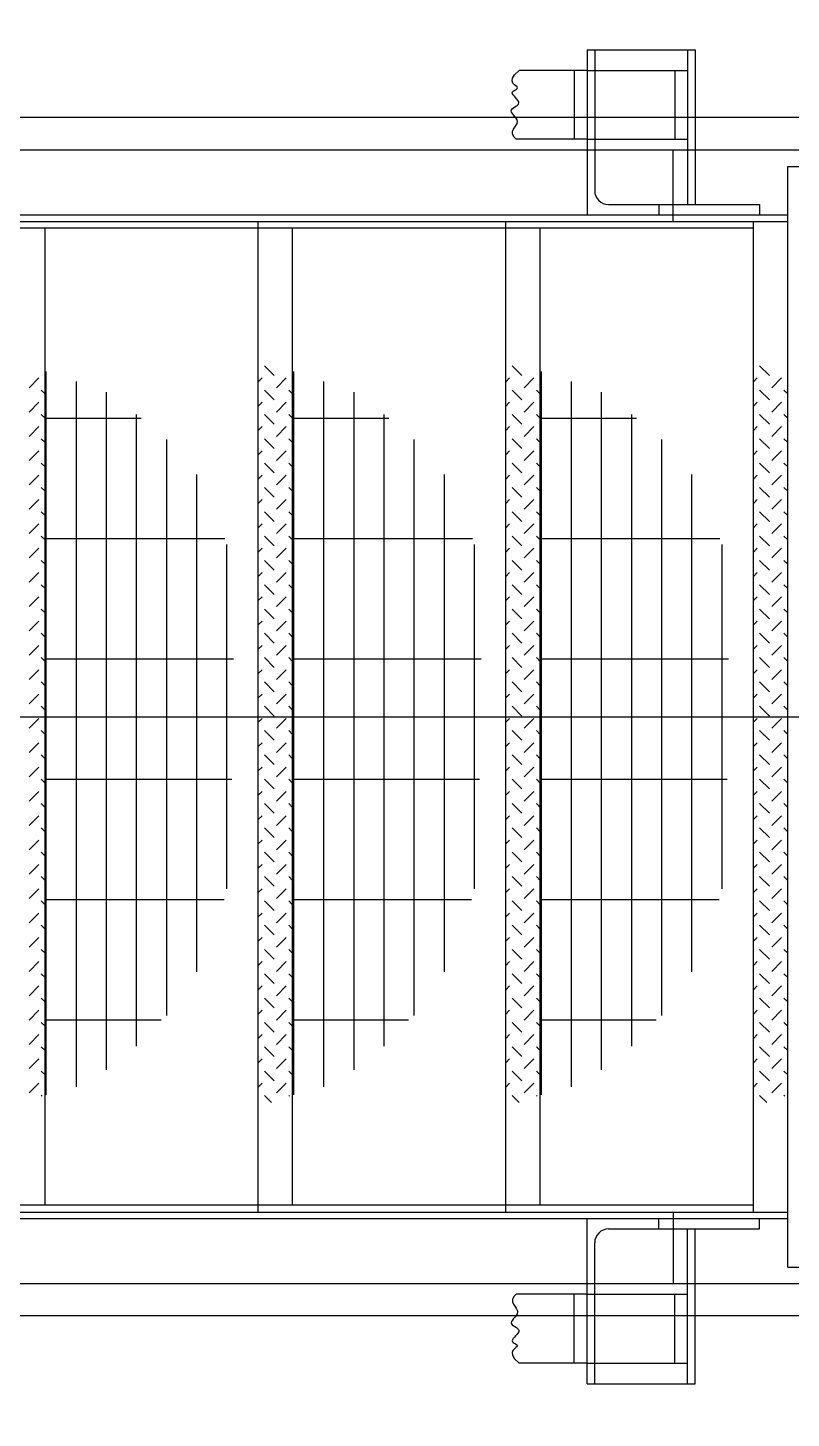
# Model space of a CAD drawing. Extents: x -16413 to 78405, y -232 to 83089.
# Drawn here: x 19121.9 to 19149.7, y 53322.8 to 53373.3 of the extents above; entities that cross this region are included whole.
import ezdxf

# ---------------------------------------------------------------- set-up
doc = ezdxf.new("R2010")
doc.units = 0
doc.header["$LTSCALE"] = 350
doc.header["$MEASUREMENT"] = 0
doc.layers.add('BACKGROUND', color=7, linetype='CONTINUOUS')

msp = doc.modelspace()

# ---------------------------------------------------------------- linework, layer by layer
at = {"layer": 'BACKGROUND'}
for p, q in [((19142.258, 53372.545), (19146.192, 53372.545)), ((19142.258, 53372.545), (19142.258, 53368.905)), ((19142.538, 53372.545), (19142.538, 53368.905)), ((19145.912, 53372.545), (19145.912, 53366.92)), ((19146.192, 53372.545), (19146.192, 53368.905)), ((19139.54, 53371.415), (19139.553, 53371.512)), ((19139.553, 53371.512), (19139.626, 53371.634)), ((19139.626, 53371.634), (19139.775, 53371.782)), ((19139.775, 53371.782), (19139.792, 53371.795)), ((19141.791, 53371.795), (19139.792, 53371.795)), ((19142.258, 53371.795), (19141.791, 53371.795)), ((19141.791, 53371.795), (19141.791, 53369.295)), ((19142.258, 53371.795), (19145.912, 53371.795)), ((19145.445, 53371.795), (19145.445, 53369.295)), ((19139.537, 53370.986), (19139.548, 53371.018)), ((19139.548, 53370.948), (19139.537, 53370.986)), ((19139.567, 53371.338), (19139.54, 53371.415)), ((19139.548, 53371.018), (19139.576, 53371.046)), ((19139.577, 53370.904), (19139.548, 53370.948)), ((19139.617, 53371.278), (19139.567, 53371.338)), ((19139.576, 53371.046), (19139.614, 53371.07)), ((19139.614, 53371.07), (19139.655, 53371.092)), ((19139.672, 53371.231), (19139.617, 53371.278)), ((19139.655, 53371.092), (19139.692, 53371.113)), ((19139.714, 53371.194), (19139.672, 53371.231)), ((19139.692, 53371.113), (19139.719, 53371.137)), ((19139.729, 53371.163), (19139.714, 53371.194)), ((19139.719, 53371.137), (19139.729, 53371.163)), ((19139.543, 53370.403), (19139.587, 53370.437)), ((19139.617, 53370.857), (19139.577, 53370.904)), ((19139.587, 53370.437), (19139.638, 53370.47)), ((19139.663, 53370.807), (19139.617, 53370.857)), ((19139.638, 53370.47), (19139.689, 53370.503)), ((19139.709, 53370.757), (19139.663, 53370.807)), ((19139.689, 53370.503), (19139.734, 53370.537)), ((19139.748, 53370.706), (19139.709, 53370.757)), ((19139.734, 53370.537), (19139.768, 53370.574)), ((19139.775, 53370.658), (19139.748, 53370.706)), ((19139.768, 53370.574), (19139.783, 53370.614)), ((19139.783, 53370.614), (19139.775, 53370.658)), ((19238.555, 53370.079), (19094.055, 53370.079)), ((19139.502, 53370.326), (19139.513, 53370.367)), ((19139.514, 53370.282), (19139.502, 53370.326)), ((19139.513, 53370.367), (19139.543, 53370.403)), ((19139.546, 53370.232), (19139.514, 53370.282)), ((19139.588, 53370.179), (19139.546, 53370.232)), ((19139.635, 53370.123), (19139.588, 53370.179)), ((19139.679, 53370.063), (19139.635, 53370.123)), ((19139.713, 53370.001), (19139.679, 53370.063)), ((19139.729, 53369.936), (19139.713, 53370.001)), ((19139.72, 53369.87), (19139.729, 53369.936)), ((19139.549, 53369.57), (19139.581, 53369.655)), ((19139.551, 53369.475), (19139.549, 53369.57)), ((19139.605, 53369.367), (19139.551, 53369.475)), ((19139.581, 53369.655), (19139.631, 53369.731)), ((19139.631, 53369.731), (19139.683, 53369.803)), ((19139.683, 53369.803), (19139.72, 53369.87)), ((19093.305, 53368.905), (19239.305, 53368.905)), ((19139.677, 53369.295), (19139.605, 53369.367)), ((19141.791, 53369.295), (19139.677, 53369.295)), ((19142.258, 53369.295), (19141.791, 53369.295)), ((19142.258, 53369.295), (19145.912, 53369.295)), ((19142.258, 53368.905), (19142.258, 53366.545)), ((19142.538, 53368.905), (19142.538, 53367.42)), ((19145.394, 53366.305), (19145.394, 53368.905)), ((19146.192, 53368.905), (19146.192, 53366.92)), ((19149.555, 53328.305), (19149.555, 53368.305)), ((19149.555, 53368.305), (19183.055, 53368.305)), ((19143.038, 53366.92), (19148.528, 53366.92)), ((19144.874, 53366.92), (19144.874, 53366.545)), ((19148.528, 53366.92), (19148.528, 53366.545)), ((19093.305, 53366.545), (19149.555, 53366.545)), ((19093.305, 53366.305), (19149.555, 53366.305)), ((19130.31, 53366.057), (19121.305, 53366.057)), ((19122.555, 53330.557), (19122.555, 53366.057)), ((19130.305, 53330.307), (19130.305, 53366.305)), ((19139.31, 53366.057), (19130.305, 53366.057)), ((19131.555, 53330.557), (19131.555, 53366.057)), ((19139.305, 53330.307), (19139.305, 53366.305)), ((19148.31, 53366.057), (19139.305, 53366.057)), ((19140.555, 53330.557), (19140.555, 53366.057)), ((19148.305, 53330.305), (19148.305, 53366.305)), ((19122.603, 53334.567), (19122.603, 53360.849)), ((19130.886, 53360.707), (19130.532, 53361.061)), ((19131.603, 53334.567), (19131.603, 53360.849)), ((19139.886, 53360.707), (19139.532, 53361.061)), ((19140.603, 53334.567), (19140.603, 53360.849)), ((19148.886, 53360.707), (19148.532, 53361.061)), ((19121.974, 53360.265), (19122.327, 53360.619)), ((19123.697, 53334.856), (19123.697, 53360.489)), ((19130.305, 53360.481), (19130.444, 53360.619)), ((19130.974, 53360.265), (19131.327, 53360.619)), ((19132.697, 53334.856), (19132.697, 53360.489)), ((19139.305, 53360.481), (19139.444, 53360.619)), ((19139.974, 53360.265), (19140.327, 53360.619)), ((19141.697, 53334.856), (19141.697, 53360.489)), ((19148.305, 53360.481), (19148.444, 53360.619)), ((19148.974, 53360.265), (19149.327, 53360.619)), ((19122.555, 53360.037), (19122.416, 53360.177)), ((19124.79, 53335.471), (19124.79, 53360.106)), ((19130.886, 53359.823), (19130.532, 53360.177)), ((19131.555, 53360.037), (19131.416, 53360.177)), ((19133.79, 53335.471), (19133.79, 53360.106)), ((19139.886, 53359.823), (19139.532, 53360.177)), ((19140.555, 53360.037), (19140.416, 53360.177)), ((19142.79, 53335.471), (19142.79, 53360.106)), ((19148.886, 53359.823), (19148.532, 53360.177)), ((19149.555, 53360.037), (19149.416, 53360.177)), ((19121.974, 53359.381), (19122.327, 53359.735)), ((19130.305, 53359.597), (19130.444, 53359.735)), ((19130.974, 53359.381), (19131.327, 53359.735)), ((19139.305, 53359.597), (19139.444, 53359.735)), ((19139.974, 53359.381), (19140.327, 53359.735)), ((19148.305, 53359.597), (19148.444, 53359.735)), ((19148.974, 53359.381), (19149.327, 53359.735)), ((19121.974, 53358.497), (19122.327, 53358.851)), ((19122.555, 53359.153), (19122.416, 53359.293)), ((19126.056, 53359.15), (19122.555, 53359.15)), ((19125.884, 53336.331), (19125.884, 53359.293)), ((19130.305, 53358.713), (19130.444, 53358.851)), ((19130.886, 53358.939), (19130.532, 53359.293)), ((19130.974, 53358.497), (19131.327, 53358.851)), ((19131.555, 53359.153), (19131.416, 53359.293)), ((19135.056, 53359.15), (19131.555, 53359.15)), ((19134.884, 53336.331), (19134.884, 53359.293)), ((19139.305, 53358.713), (19139.444, 53358.851)), ((19139.886, 53358.939), (19139.532, 53359.293)), ((19139.974, 53358.497), (19140.327, 53358.851)), ((19140.555, 53359.153), (19140.416, 53359.293)), ((19144.056, 53359.15), (19140.555, 53359.15)), ((19143.884, 53336.331), (19143.884, 53359.293)), ((19148.305, 53358.713), (19148.444, 53358.851)), ((19148.886, 53358.939), (19148.532, 53359.293)), ((19148.974, 53358.497), (19149.327, 53358.851)), ((19149.555, 53359.153), (19149.416, 53359.293)), ((19122.555, 53358.27), (19122.416, 53358.409)), ((19126.978, 53337.453), (19126.978, 53358.383)), ((19130.886, 53358.056), (19130.532, 53358.409)), ((19131.555, 53358.27), (19131.416, 53358.409)), ((19135.978, 53337.453), (19135.978, 53358.383)), ((19139.886, 53358.056), (19139.532, 53358.409)), ((19140.555, 53358.27), (19140.416, 53358.409)), ((19144.978, 53337.453), (19144.978, 53358.383)), ((19148.886, 53358.056), (19148.532, 53358.409)), ((19149.555, 53358.27), (19149.416, 53358.409)), ((19121.974, 53357.614), (19122.327, 53357.967)), ((19130.305, 53357.829), (19130.444, 53357.967)), ((19130.974, 53357.614), (19131.327, 53357.967)), ((19139.305, 53357.829), (19139.444, 53357.967)), ((19139.974, 53357.614), (19140.327, 53357.967)), ((19148.305, 53357.829), (19148.444, 53357.967)), ((19148.974, 53357.614), (19149.327, 53357.967)), ((19122.555, 53357.386), (19122.416, 53357.525)), ((19130.886, 53357.172), (19130.532, 53357.525)), ((19131.555, 53357.386), (19131.416, 53357.525)), ((19139.886, 53357.172), (19139.532, 53357.525)), ((19140.555, 53357.386), (19140.416, 53357.525)), ((19148.886, 53357.172), (19148.532, 53357.525)), ((19149.555, 53357.386), (19149.416, 53357.525)), ((19121.974, 53356.73), (19122.327, 53357.083)), ((19128.072, 53339.033), (19128.072, 53357.109)), ((19130.305, 53356.945), (19130.444, 53357.083)), ((19130.974, 53356.73), (19131.327, 53357.083)), ((19137.072, 53339.033), (19137.072, 53357.109)), ((19139.305, 53356.945), (19139.444, 53357.083)), ((19139.974, 53356.73), (19140.327, 53357.083)), ((19146.072, 53339.033), (19146.072, 53357.109)), ((19148.305, 53356.945), (19148.444, 53357.083)), ((19148.974, 53356.73), (19149.327, 53357.083)), ((19122.555, 53356.502), (19122.416, 53356.641)), ((19130.886, 53356.288), (19130.532, 53356.641)), ((19131.555, 53356.502), (19131.416, 53356.641)), ((19139.886, 53356.288), (19139.532, 53356.641)), ((19140.555, 53356.502), (19140.416, 53356.641)), ((19148.886, 53356.288), (19148.532, 53356.641)), ((19149.555, 53356.502), (19149.416, 53356.641)), ((19121.974, 53355.846), (19122.327, 53356.199)), ((19130.305, 53356.061), (19130.444, 53356.199)), ((19130.974, 53355.846), (19131.327, 53356.199)), ((19139.305, 53356.061), (19139.444, 53356.199)), ((19139.974, 53355.846), (19140.327, 53356.199)), ((19148.305, 53356.061), (19148.444, 53356.199)), ((19148.974, 53355.846), (19149.327, 53356.199)), ((19121.974, 53354.962), (19122.327, 53355.315)), ((19122.555, 53355.618), (19122.416, 53355.757)), ((19130.305, 53355.177), (19130.444, 53355.315)), ((19130.886, 53355.404), (19130.532, 53355.757)), ((19130.974, 53354.962), (19131.327, 53355.315)), ((19131.555, 53355.618), (19131.416, 53355.757)), ((19139.305, 53355.177), (19139.444, 53355.315)), ((19139.886, 53355.404), (19139.532, 53355.757)), ((19139.974, 53354.962), (19140.327, 53355.315)), ((19140.555, 53355.618), (19140.416, 53355.757)), ((19148.305, 53355.177), (19148.444, 53355.315)), ((19148.886, 53355.404), (19148.532, 53355.757)), ((19148.974, 53354.962), (19149.327, 53355.315)), ((19149.555, 53355.618), (19149.416, 53355.757)), ((19122.555, 53354.734), (19122.416, 53354.874)), ((19129.092, 53354.775), (19122.555, 53354.775)), ((19130.886, 53354.52), (19130.532, 53354.874)), ((19131.555, 53354.734), (19131.416, 53354.874)), ((19138.092, 53354.775), (19131.555, 53354.775)), ((19139.886, 53354.52), (19139.532, 53354.874)), ((19140.555, 53354.734), (19140.416, 53354.874)), ((19147.092, 53354.775), (19140.555, 53354.775)), ((19148.886, 53354.52), (19148.532, 53354.874)), ((19149.555, 53354.734), (19149.416, 53354.874)), ((19121.974, 53354.078), (19122.327, 53354.432)), ((19129.165, 53342.047), (19129.165, 53354.563)), ((19130.305, 53354.293), (19130.444, 53354.432)), ((19130.974, 53354.078), (19131.327, 53354.432)), ((19138.165, 53342.047), (19138.165, 53354.563)), ((19139.305, 53354.293), (19139.444, 53354.432)), ((19139.974, 53354.078), (19140.327, 53354.432)), ((19147.165, 53342.047), (19147.165, 53354.563)), ((19148.305, 53354.293), (19148.444, 53354.432)), ((19148.974, 53354.078), (19149.327, 53354.432)), ((19122.555, 53353.85), (19122.416, 53353.99)), ((19130.886, 53353.636), (19130.532, 53353.99)), ((19131.555, 53353.85), (19131.416, 53353.99)), ((19139.886, 53353.636), (19139.532, 53353.99)), ((19140.555, 53353.85), (19140.416, 53353.99)), ((19148.886, 53353.636), (19148.532, 53353.99)), ((19149.555, 53353.85), (19149.416, 53353.99)), ((19121.974, 53353.194), (19122.327, 53353.548)), ((19130.305, 53353.409), (19130.444, 53353.548)), ((19130.974, 53353.194), (19131.327, 53353.548)), ((19139.305, 53353.409), (19139.444, 53353.548)), ((19139.974, 53353.194), (19140.327, 53353.548)), ((19148.305, 53353.409), (19148.444, 53353.548)), ((19148.974, 53353.194), (19149.327, 53353.548)), ((19122.555, 53352.966), (19122.416, 53353.106)), ((19130.886, 53352.752), (19130.532, 53353.106)), ((19131.555, 53352.966), (19131.416, 53353.106)), ((19139.886, 53352.752), (19139.532, 53353.106)), ((19140.555, 53352.966), (19140.416, 53353.106)), ((19148.886, 53352.752), (19148.532, 53353.106)), ((19149.555, 53352.966), (19149.416, 53353.106)), ((19121.974, 53352.31), (19122.327, 53352.664)), ((19130.305, 53352.526), (19130.444, 53352.664)), ((19130.974, 53352.31), (19131.327, 53352.664)), ((19139.305, 53352.526), (19139.444, 53352.664)), ((19139.974, 53352.31), (19140.327, 53352.664)), ((19148.305, 53352.526), (19148.444, 53352.664)), ((19148.974, 53352.31), (19149.327, 53352.664)), ((19121.974, 53351.426), (19122.327, 53351.78)), ((19122.555, 53352.082), (19122.416, 53352.222)), ((19130.305, 53351.642), (19130.444, 53351.78)), ((19130.886, 53351.868), (19130.532, 53352.222)), ((19130.974, 53351.426), (19131.327, 53351.78)), ((19131.555, 53352.082), (19131.416, 53352.222)), ((19139.305, 53351.642), (19139.444, 53351.78)), ((19139.886, 53351.868), (19139.532, 53352.222)), ((19139.974, 53351.426), (19140.327, 53351.78)), ((19140.555, 53352.082), (19140.416, 53352.222)), ((19148.305, 53351.642), (19148.444, 53351.78)), ((19148.886, 53351.868), (19148.532, 53352.222)), ((19148.974, 53351.426), (19149.327, 53351.78)), ((19149.555, 53352.082), (19149.416, 53352.222)), ((19122.555, 53351.199), (19122.416, 53351.338)), ((19130.886, 53350.984), (19130.532, 53351.338)), ((19131.555, 53351.199), (19131.416, 53351.338)), ((19139.886, 53350.984), (19139.532, 53351.338)), ((19140.555, 53351.199), (19140.416, 53351.338)), ((19148.886, 53350.984), (19148.532, 53351.338)), ((19149.555, 53351.199), (19149.416, 53351.338)), ((19121.974, 53350.543), (19122.327, 53350.896)), ((19130.305, 53350.758), (19130.444, 53350.896)), ((19130.974, 53350.543), (19131.327, 53350.896)), ((19139.305, 53350.758), (19139.444, 53350.896)), ((19139.974, 53350.543), (19140.327, 53350.896)), ((19148.305, 53350.758), (19148.444, 53350.896)), ((19148.974, 53350.543), (19149.327, 53350.896)), ((19122.555, 53350.315), (19122.416, 53350.454)), ((19129.407, 53350.4), (19122.555, 53350.4)), ((19130.886, 53350.101), (19130.532, 53350.454)), ((19131.555, 53350.315), (19131.416, 53350.454)), ((19138.407, 53350.4), (19131.555, 53350.4)), ((19139.886, 53350.101), (19139.532, 53350.454)), ((19140.555, 53350.315), (19140.416, 53350.454)), ((19147.407, 53350.4), (19140.555, 53350.4)), ((19148.886, 53350.101), (19148.532, 53350.454)), ((19149.555, 53350.315), (19149.416, 53350.454)), ((19121.974, 53349.659), (19122.327, 53350.012)), ((19130.305, 53349.874), (19130.444, 53350.012)), ((19130.974, 53349.659), (19131.327, 53350.012)), ((19139.305, 53349.874), (19139.444, 53350.012)), ((19139.974, 53349.659), (19140.327, 53350.012)), ((19148.305, 53349.874), (19148.444, 53350.012)), ((19148.974, 53349.659), (19149.327, 53350.012)), ((19122.555, 53349.431), (19122.416, 53349.57)), ((19130.886, 53349.217), (19130.532, 53349.57)), ((19131.555, 53349.431), (19131.416, 53349.57)), ((19139.886, 53349.217), (19139.532, 53349.57)), ((19140.555, 53349.431), (19140.416, 53349.57)), ((19148.886, 53349.217), (19148.532, 53349.57)), ((19149.555, 53349.431), (19149.416, 53349.57)), ((19121.974, 53348.775), (19122.327, 53349.128)), ((19130.305, 53348.99), (19130.444, 53349.128)), ((19130.974, 53348.775), (19131.327, 53349.128)), ((19139.305, 53348.99), (19139.444, 53349.128)), ((19139.974, 53348.775), (19140.327, 53349.128)), ((19148.305, 53348.99), (19148.444, 53349.128)), ((19148.974, 53348.775), (19149.327, 53349.128)), ((19093.305, 53348.305), (19239.305, 53348.305)), ((19121.974, 53347.891), (19122.327, 53348.244)), ((19122.555, 53348.547), (19122.416, 53348.686)), ((19130.305, 53348.106), (19130.444, 53348.244)), ((19130.886, 53348.333), (19130.532, 53348.686)), ((19130.974, 53347.891), (19131.327, 53348.244)), ((19131.555, 53348.547), (19131.416, 53348.686)), ((19139.305, 53348.106), (19139.444, 53348.244)), ((19139.886, 53348.333), (19139.532, 53348.686)), ((19139.974, 53347.891), (19140.327, 53348.244)), ((19140.555, 53348.547), (19140.416, 53348.686)), ((19148.305, 53348.106), (19148.444, 53348.244)), ((19148.886, 53348.333), (19148.532, 53348.686)), ((19148.974, 53347.891), (19149.327, 53348.244)), ((19149.555, 53348.547), (19149.416, 53348.686)), ((19122.555, 53347.663), (19122.416, 53347.802)), ((19130.886, 53347.449), (19130.532, 53347.802)), ((19131.555, 53347.663), (19131.416, 53347.802)), ((19139.886, 53347.449), (19139.532, 53347.802)), ((19140.555, 53347.663), (19140.416, 53347.802)), ((19148.886, 53347.449), (19148.532, 53347.802)), ((19149.555, 53347.663), (19149.416, 53347.802)), ((19121.974, 53347.007), (19122.327, 53347.361)), ((19130.305, 53347.222), (19130.444, 53347.361)), ((19130.974, 53347.007), (19131.327, 53347.361)), ((19139.305, 53347.222), (19139.444, 53347.361)), ((19139.974, 53347.007), (19140.327, 53347.361)), ((19148.305, 53347.222), (19148.444, 53347.361)), ((19148.974, 53347.007), (19149.327, 53347.361)), ((19122.555, 53346.779), (19122.416, 53346.919)), ((19130.886, 53346.565), (19130.532, 53346.919)), ((19131.555, 53346.779), (19131.416, 53346.919)), ((19139.886, 53346.565), (19139.532, 53346.919)), ((19140.555, 53346.779), (19140.416, 53346.919)), ((19148.886, 53346.565), (19148.532, 53346.919)), ((19149.555, 53346.779), (19149.416, 53346.919)), ((19121.974, 53346.123), (19122.327, 53346.477)), ((19130.305, 53346.338), (19130.444, 53346.477)), ((19130.974, 53346.123), (19131.327, 53346.477)), ((19139.305, 53346.338), (19139.444, 53346.477)), ((19139.974, 53346.123), (19140.327, 53346.477)), ((19148.305, 53346.338), (19148.444, 53346.477)), ((19148.974, 53346.123), (19149.327, 53346.477)), ((19122.555, 53345.895), (19122.416, 53346.035)), ((19129.349, 53346.025), (19122.555, 53346.025)), ((19130.886, 53345.681), (19130.532, 53346.035)), ((19131.555, 53345.895), (19131.416, 53346.035)), ((19138.349, 53346.025), (19131.555, 53346.025)), ((19139.886, 53345.681), (19139.532, 53346.035)), ((19140.555, 53345.895), (19140.416, 53346.035)), ((19147.349, 53346.025), (19140.555, 53346.025)), ((19148.886, 53345.681), (19148.532, 53346.035)), ((19149.555, 53345.895), (19149.416, 53346.035)), ((19121.974, 53345.239), (19122.327, 53345.593)), ((19130.305, 53345.455), (19130.444, 53345.593)), ((19130.974, 53345.239), (19131.327, 53345.593)), ((19139.305, 53345.455), (19139.444, 53345.593)), ((19139.974, 53345.239), (19140.327, 53345.593)), ((19148.305, 53345.455), (19148.444, 53345.593)), ((19148.974, 53345.239), (19149.327, 53345.593)), ((19121.974, 53344.355), (19122.327, 53344.709)), ((19122.555, 53345.011), (19122.416, 53345.151)), ((19130.305, 53344.571), (19130.444, 53344.709)), ((19130.886, 53344.797), (19130.532, 53345.151)), ((19130.974, 53344.355), (19131.327, 53344.709)), ((19131.555, 53345.011), (19131.416, 53345.151)), ((19139.305, 53344.571), (19139.444, 53344.709)), ((19139.886, 53344.797), (19139.532, 53345.151)), ((19139.974, 53344.355), (19140.327, 53344.709)), ((19140.555, 53345.011), (19140.416, 53345.151)), ((19148.305, 53344.571), (19148.444, 53344.709)), ((19148.886, 53344.797), (19148.532, 53345.151)), ((19148.974, 53344.355), (19149.327, 53344.709)), ((19149.555, 53345.011), (19149.416, 53345.151)), ((19122.555, 53344.127), (19122.416, 53344.267)), ((19130.886, 53343.913), (19130.532, 53344.267)), ((19131.555, 53344.127), (19131.416, 53344.267)), ((19139.886, 53343.913), (19139.532, 53344.267)), ((19140.555, 53344.127), (19140.416, 53344.267)), ((19148.886, 53343.913), (19148.532, 53344.267)), ((19149.555, 53344.127), (19149.416, 53344.267)), ((19121.974, 53343.471), (19122.327, 53343.825)), ((19130.305, 53343.687), (19130.444, 53343.825)), ((19130.974, 53343.471), (19131.327, 53343.825)), ((19139.305, 53343.687), (19139.444, 53343.825)), ((19139.974, 53343.471), (19140.327, 53343.825)), ((19148.305, 53343.687), (19148.444, 53343.825)), ((19148.974, 53343.471), (19149.327, 53343.825)), ((19122.555, 53343.244), (19122.416, 53343.383)), ((19130.886, 53343.03), (19130.532, 53343.383)), ((19131.555, 53343.244), (19131.416, 53343.383)), ((19139.886, 53343.03), (19139.532, 53343.383)), ((19140.555, 53343.244), (19140.416, 53343.383)), ((19148.886, 53343.03), (19148.532, 53343.383)), ((19149.555, 53343.244), (19149.416, 53343.383)), ((19121.974, 53342.588), (19122.327, 53342.941)), ((19130.305, 53342.803), (19130.444, 53342.941)), ((19130.974, 53342.588), (19131.327, 53342.941)), ((19139.305, 53342.803), (19139.444, 53342.941)), ((19139.974, 53342.588), (19140.327, 53342.941)), ((19148.305, 53342.803), (19148.444, 53342.941)), ((19148.974, 53342.588), (19149.327, 53342.941)), ((19122.555, 53342.36), (19122.416, 53342.499)), ((19130.886, 53342.146), (19130.532, 53342.499)), ((19131.555, 53342.36), (19131.416, 53342.499)), ((19139.886, 53342.146), (19139.532, 53342.499)), ((19140.555, 53342.36), (19140.416, 53342.499)), ((19148.886, 53342.146), (19148.532, 53342.499)), ((19149.555, 53342.36), (19149.416, 53342.499)), ((19121.974, 53341.704), (19122.327, 53342.057)), ((19122.555, 53341.476), (19122.416, 53341.615)), ((19129.062, 53341.65), (19122.555, 53341.65)), ((19130.305, 53341.919), (19130.444, 53342.057)), ((19130.886, 53341.262), (19130.532, 53341.615)), ((19130.974, 53341.704), (19131.327, 53342.057)), ((19131.555, 53341.476), (19131.416, 53341.615)), ((19138.062, 53341.65), (19131.555, 53341.65)), ((19139.305, 53341.919), (19139.444, 53342.057)), ((19139.886, 53341.262), (19139.532, 53341.615)), ((19139.974, 53341.704), (19140.327, 53342.057)), ((19140.555, 53341.476), (19140.416, 53341.615)), ((19147.062, 53341.65), (19140.555, 53341.65)), ((19148.305, 53341.919), (19148.444, 53342.057)), ((19148.886, 53341.262), (19148.532, 53341.615)), ((19148.974, 53341.704), (19149.327, 53342.057)), ((19149.555, 53341.476), (19149.416, 53341.615)), ((19121.974, 53340.82), (19122.327, 53341.173)), ((19130.305, 53341.035), (19130.444, 53341.173)), ((19130.974, 53340.82), (19131.327, 53341.173)), ((19139.305, 53341.035), (19139.444, 53341.173)), ((19139.974, 53340.82), (19140.327, 53341.173)), ((19148.305, 53341.035), (19148.444, 53341.173)), ((19148.974, 53340.82), (19149.327, 53341.173)), ((19122.555, 53340.592), (19122.416, 53340.731)), ((19130.886, 53340.378), (19130.532, 53340.731)), ((19131.555, 53340.592), (19131.416, 53340.731)), ((19139.886, 53340.378), (19139.532, 53340.731)), ((19140.555, 53340.592), (19140.416, 53340.731)), ((19148.886, 53340.378), (19148.532, 53340.731)), ((19149.555, 53340.592), (19149.416, 53340.731)), ((19121.974, 53339.936), (19122.327, 53340.289)), ((19130.305, 53340.151), (19130.444, 53340.289)), ((19130.974, 53339.936), (19131.327, 53340.289)), ((19139.305, 53340.151), (19139.444, 53340.289)), ((19139.974, 53339.936), (19140.327, 53340.289)), ((19148.305, 53340.151), (19148.444, 53340.289)), ((19148.974, 53339.936), (19149.327, 53340.289)), ((19122.555, 53339.708), (19122.416, 53339.848)), ((19130.886, 53339.494), (19130.532, 53339.848)), ((19131.555, 53339.708), (19131.416, 53339.848)), ((19139.886, 53339.494), (19139.532, 53339.848)), ((19140.555, 53339.708), (19140.416, 53339.848)), ((19148.886, 53339.494), (19148.532, 53339.848)), ((19149.555, 53339.708), (19149.416, 53339.848)), ((19121.974, 53339.052), (19122.327, 53339.406)), ((19130.305, 53339.267), (19130.444, 53339.406)), ((19130.974, 53339.052), (19131.327, 53339.406)), ((19139.305, 53339.267), (19139.444, 53339.406)), ((19139.974, 53339.052), (19140.327, 53339.406)), ((19148.305, 53339.267), (19148.444, 53339.406)), ((19148.974, 53339.052), (19149.327, 53339.406)), ((19122.555, 53338.824), (19122.416, 53338.964)), ((19130.886, 53338.61), (19130.532, 53338.964)), ((19131.555, 53338.824), (19131.416, 53338.964)), ((19139.886, 53338.61), (19139.532, 53338.964)), ((19140.555, 53338.824), (19140.416, 53338.964)), ((19148.886, 53338.61), (19148.532, 53338.964)), ((19149.555, 53338.824), (19149.416, 53338.964)), ((19121.974, 53338.168), (19122.327, 53338.522)), ((19122.555, 53337.94), (19122.416, 53338.08)), ((19130.305, 53338.383), (19130.444, 53338.522)), ((19130.886, 53337.726), (19130.532, 53338.08)), ((19130.974, 53338.168), (19131.327, 53338.522)), ((19131.555, 53337.94), (19131.416, 53338.08)), ((19139.305, 53338.383), (19139.444, 53338.522)), ((19139.886, 53337.726), (19139.532, 53338.08)), ((19139.974, 53338.168), (19140.327, 53338.522)), ((19140.555, 53337.94), (19140.416, 53338.08)), ((19148.305, 53338.383), (19148.444, 53338.522)), ((19148.886, 53337.726), (19148.532, 53338.08)), ((19148.974, 53338.168), (19149.327, 53338.522)), ((19149.555, 53337.94), (19149.416, 53338.08)), ((19121.974, 53337.284), (19122.327, 53337.638)), ((19130.305, 53337.5), (19130.444, 53337.638)), ((19130.974, 53337.284), (19131.327, 53337.638)), ((19139.305, 53337.5), (19139.444, 53337.638)), ((19139.974, 53337.284), (19140.327, 53337.638)), ((19148.305, 53337.5), (19148.444, 53337.638)), ((19148.974, 53337.284), (19149.327, 53337.638)), ((19122.555, 53337.056), (19122.416, 53337.196)), ((19126.773, 53337.275), (19122.555, 53337.275)), ((19130.886, 53336.842), (19130.532, 53337.196)), ((19131.555, 53337.056), (19131.416, 53337.196)), ((19135.773, 53337.275), (19131.555, 53337.275)), ((19139.886, 53336.842), (19139.532, 53337.196)), ((19140.555, 53337.056), (19140.416, 53337.196)), ((19144.773, 53337.275), (19140.555, 53337.275)), ((19148.886, 53336.842), (19148.532, 53337.196)), ((19149.555, 53337.056), (19149.416, 53337.196)), ((19121.974, 53336.4), (19122.327, 53336.754)), ((19130.305, 53336.616), (19130.444, 53336.754)), ((19130.974, 53336.4), (19131.327, 53336.754)), ((19139.305, 53336.616), (19139.444, 53336.754)), ((19139.974, 53336.4), (19140.327, 53336.754)), ((19148.305, 53336.616), (19148.444, 53336.754)), ((19148.974, 53336.4), (19149.327, 53336.754)), ((19122.555, 53336.173), (19122.416, 53336.312)), ((19130.886, 53335.958), (19130.532, 53336.312)), ((19131.555, 53336.173), (19131.416, 53336.312)), ((19139.886, 53335.958), (19139.532, 53336.312)), ((19140.555, 53336.173), (19140.416, 53336.312)), ((19148.886, 53335.958), (19148.532, 53336.312)), ((19149.555, 53336.173), (19149.416, 53336.312)), ((19121.974, 53335.517), (19122.327, 53335.87)), ((19130.305, 53335.732), (19130.444, 53335.87)), ((19130.974, 53335.517), (19131.327, 53335.87)), ((19139.305, 53335.732), (19139.444, 53335.87)), ((19139.974, 53335.517), (19140.327, 53335.87)), ((19148.305, 53335.732), (19148.444, 53335.87)), ((19148.974, 53335.517), (19149.327, 53335.87)), ((19122.555, 53335.289), (19122.416, 53335.428)), ((19130.886, 53335.075), (19130.532, 53335.428)), ((19131.555, 53335.289), (19131.416, 53335.428)), ((19139.886, 53335.075), (19139.532, 53335.428)), ((19140.555, 53335.289), (19140.416, 53335.428)), ((19148.886, 53335.075), (19148.532, 53335.428)), ((19149.555, 53335.289), (19149.416, 53335.428)), ((19121.974, 53334.633), (19122.327, 53334.986)), ((19122.448, 53334.512), (19122.416, 53334.544)), ((19130.305, 53334.848), (19130.444, 53334.986)), ((19130.794, 53334.282), (19130.532, 53334.544)), ((19130.974, 53334.633), (19131.327, 53334.986)), ((19131.448, 53334.512), (19131.416, 53334.544)), ((19139.305, 53334.848), (19139.444, 53334.986)), ((19139.794, 53334.282), (19139.532, 53334.544)), ((19139.974, 53334.633), (19140.327, 53334.986)), ((19140.448, 53334.512), (19140.416, 53334.544)), ((19148.305, 53334.848), (19148.444, 53334.986)), ((19148.794, 53334.282), (19148.532, 53334.544)), ((19148.974, 53334.633), (19149.327, 53334.986)), ((19149.448, 53334.512), (19149.416, 53334.544)), ((19130.31, 53330.557), (19121.305, 53330.557)), ((19139.31, 53330.557), (19130.305, 53330.557)), ((19148.31, 53330.557), (19139.305, 53330.557)), ((19093.305, 53330.305), (19149.555, 53330.305)), ((19093.305, 53330.065), (19149.555, 53330.065)), ((19142.258, 53327.705), (19142.258, 53330.065)), ((19144.874, 53329.69), (19144.874, 53330.065)), ((19145.394, 53330.305), (19145.394, 53327.705)), ((19148.528, 53329.69), (19148.528, 53330.065)), ((19143.038, 53329.69), (19148.528, 53329.69)), ((19145.912, 53324.065), (19145.912, 53329.69)), ((19146.192, 53327.705), (19146.192, 53329.69)), ((19142.538, 53327.705), (19142.538, 53329.19)), ((19149.555, 53328.305), (19183.055, 53328.305)), ((19093.305, 53327.705), (19239.305, 53327.705)), ((19142.258, 53324.065), (19142.258, 53327.705)), ((19142.538, 53324.065), (19142.538, 53327.705)), ((19146.192, 53324.065), (19146.192, 53327.705)), ((19139.551, 53327.135), (19139.549, 53327.04)), ((19139.549, 53327.04), (19139.581, 53326.955)), ((19139.605, 53327.243), (19139.551, 53327.135)), ((19139.677, 53327.315), (19139.605, 53327.243)), ((19141.791, 53327.315), (19139.677, 53327.315)), ((19142.258, 53327.315), (19141.791, 53327.315)), ((19141.791, 53324.815), (19141.791, 53327.315)), ((19142.258, 53327.315), (19145.912, 53327.315)), ((19145.445, 53324.815), (19145.445, 53327.315)), ((19238.555, 53326.531), (19094.055, 53326.531)), ((19139.581, 53326.955), (19139.631, 53326.879)), ((19139.635, 53326.487), (19139.588, 53326.431)), ((19139.631, 53326.879), (19139.683, 53326.807)), ((19139.679, 53326.547), (19139.635, 53326.487)), ((19139.713, 53326.609), (19139.679, 53326.547)), ((19139.683, 53326.807), (19139.72, 53326.74)), ((19139.729, 53326.674), (19139.713, 53326.609)), ((19139.72, 53326.74), (19139.729, 53326.674)), ((19139.514, 53326.328), (19139.502, 53326.284)), ((19139.502, 53326.284), (19139.513, 53326.243)), ((19139.513, 53326.243), (19139.543, 53326.207)), ((19139.546, 53326.378), (19139.514, 53326.328)), ((19139.543, 53326.207), (19139.587, 53326.173)), ((19139.588, 53326.431), (19139.546, 53326.378)), ((19139.587, 53326.173), (19139.638, 53326.14)), ((19139.638, 53326.14), (19139.689, 53326.107)), ((19139.689, 53326.107), (19139.734, 53326.073)), ((19139.734, 53326.073), (19139.768, 53326.036)), ((19139.775, 53325.952), (19139.748, 53325.904)), ((19139.768, 53326.036), (19139.783, 53325.996)), ((19139.783, 53325.996), (19139.775, 53325.952)), ((19139.548, 53325.662), (19139.537, 53325.624)), ((19139.537, 53325.624), (19139.548, 53325.592)), ((19139.577, 53325.706), (19139.548, 53325.662)), ((19139.548, 53325.592), (19139.576, 53325.564)), ((19139.576, 53325.564), (19139.614, 53325.54)), ((19139.617, 53325.753), (19139.577, 53325.706)), ((19139.614, 53325.54), (19139.655, 53325.518)), ((19139.663, 53325.803), (19139.617, 53325.753)), ((19139.655, 53325.518), (19139.692, 53325.497)), ((19139.709, 53325.853), (19139.663, 53325.803)), ((19139.692, 53325.497), (19139.719, 53325.473)), ((19139.748, 53325.904), (19139.709, 53325.853)), ((19139.729, 53325.447), (19139.714, 53325.416)), ((19139.719, 53325.473), (19139.729, 53325.447)), ((19139.567, 53325.272), (19139.54, 53325.195)), ((19139.54, 53325.195), (19139.553, 53325.098)), ((19139.553, 53325.098), (19139.626, 53324.976)), ((19139.617, 53325.332), (19139.567, 53325.272)), ((19139.672, 53325.379), (19139.617, 53325.332)), ((19139.626, 53324.976), (19139.775, 53324.828)), ((19139.714, 53325.416), (19139.672, 53325.379)), ((19139.775, 53324.828), (19139.792, 53324.815)), ((19141.791, 53324.815), (19139.792, 53324.815)), ((19142.258, 53324.815), (19141.791, 53324.815)), ((19142.258, 53324.815), (19145.912, 53324.815)), ((19142.258, 53324.065), (19146.192, 53324.065))]:
    msp.add_line(p, q, dxfattribs=at)
for centre, radius, start, end in [((22859.852, 59900.699), 10167.986, 215.7516982, 264.5832458), ((19143.038, 53367.42), 0.5, 180, 270), ((19143.038, 53329.19), 0.5, 90, 180)]:
    msp.add_arc(centre, radius, start, end, dxfattribs=at)

doc.saveas('drawing.dxf')
